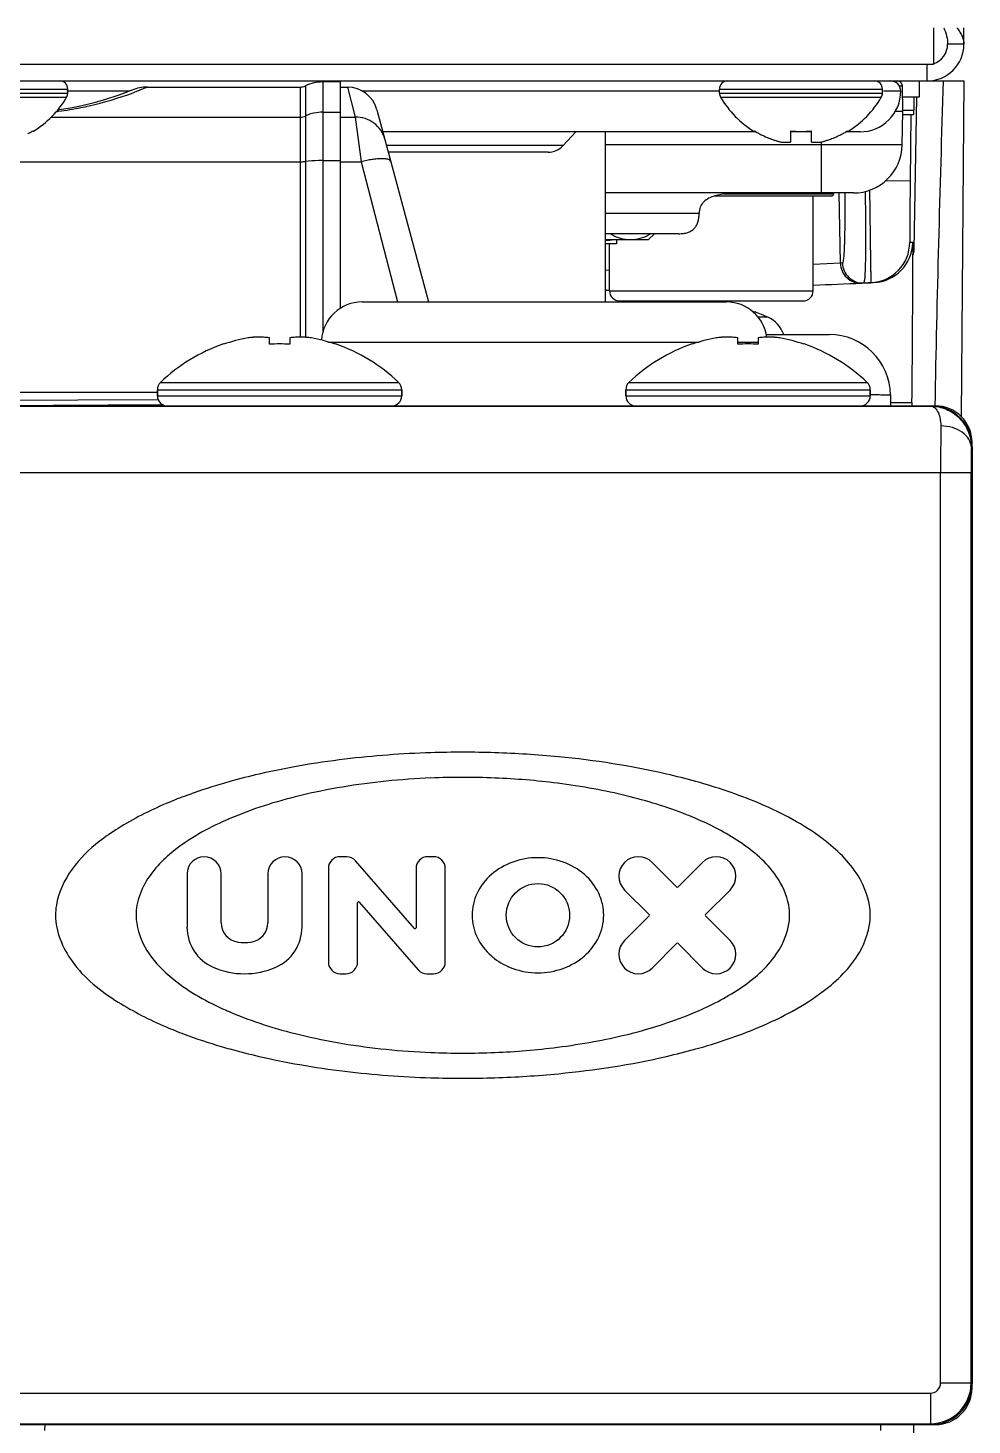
# Model space of a CAD drawing. Header units: millimetres. Extents: x -1538 to 3410, y -1646 to 2016.
# Drawn here: x 602.6 to 648.9, y -1585.4 to -1516.9 of the extents above; entities that cross this region are included whole.
import ezdxf

# ---------------------------------------------------------------- set-up
doc = ezdxf.new("R2010")
doc.units = ezdxf.units.MM
doc.header["$LTSCALE"] = 23.1
doc.layers.get('0').update_dxf_attribs({"linetype": 'CONTINUOUS'})

msp = doc.modelspace()

# ---------------------------------------------------------------- linework, layer by layer
at = {"linetype": 'Continuous'}
for p, q in [((647.034, -1516.864), (647.034, -1518.664)), ((648.534, -1517.664), (648.534, -1516.864)), ((648.534, -1517.664), (647.734, -1517.664)), ((647.034, -1518.664), (-171.766, -1518.664)), ((646.734, -1519.464), (646.734, -1518.664)), ((581.534, -1519.464), (646.734, -1519.464)), ((617.934, -1519.514), (617.059, -1519.514)), ((617.059, -1519.514), (617.059, -1531.802)), ((617.934, -1530.619), (617.934, -1519.514)), ((646.334, -1519.464), (646.334, -1520.264)), ((646.734, -1519.464), (648.534, -1519.464)), ((648.534, -1519.464), (648.391, -1535.926)), ((596.534, -1519.864), (604.534, -1519.864)), ((596.534, -1520.064), (604.534, -1520.064)), ((607.522, -1519.964), (604.484, -1519.964)), ((604.534, -1520.064), (604.534, -1519.864)), ((607.689, -1519.913), (607.573, -1519.96)), ((608.443, -1519.764), (615.947, -1519.764)), ((615.947, -1519.764), (615.947, -1532.041)), ((616.204, -1519.706), (616.204, -1532.047)), ((617.934, -1519.764), (618.272, -1519.764)), ((618.264, -1519.764), (618.65, -1521.241)), ((636.549, -1519.964), (618.983, -1519.964)), ((636.534, -1519.864), (644.534, -1519.864)), ((636.534, -1520.064), (636.534, -1519.864)), ((636.534, -1520.064), (644.534, -1520.064)), ((644.534, -1520.064), (644.534, -1519.864)), ((645.434, -1519.964), (644.588, -1519.964)), ((645.354, -1519.709), (645.512, -1519.709)), ((645.534, -1520.964), (645.512, -1519.709)), ((596.589, -1520.265), (604.48, -1520.265)), ((604.073, -1520.895), (604.019, -1520.902)), ((605.158, -1520.7), (604.943, -1520.745)), ((605.834, -1520.538), (605.158, -1520.702)), ((619.713, -1520.875), (622.242, -1530.314)), ((636.589, -1520.265), (644.48, -1520.265)), ((646.334, -1520.264), (645.534, -1520.264)), ((645.534, -1520.901), (646.069, -1520.901)), ((646.09, -1527.728), (646.22, -1520.262)), ((603.716, -1521.241), (615.947, -1521.241)), ((617.059, -1520.997), (617.934, -1520.997)), ((617.934, -1521.241), (618.65, -1521.241)), ((618.65, -1521.241), (618.944, -1523.431)), ((645.534, -1520.964), (645.142, -1520.964)), ((645.506, -1522.605), (645.534, -1520.964)), ((645.532, -1521.114), (646.067, -1521.114)), ((645.923, -1521.114), (645.894, -1524.382)), ((602.834, -1521.909), (602.834, -1521.942)), ((638.329, -1521.964), (620.005, -1521.964)), ((628.857, -1522.639), (629.476, -1521.964)), ((630.934, -1530.314), (630.934, -1521.964)), ((638.234, -1521.942), (638.234, -1521.909)), ((640.034, -1522.459), (640.034, -1521.909)), ((641.034, -1521.964), (640.034, -1521.964)), ((641.034, -1521.909), (641.034, -1522.459)), ((643.434, -1521.964), (642.74, -1521.964)), ((642.834, -1521.909), (642.834, -1521.942)), ((628.857, -1522.639), (620.186, -1522.639)), ((628.119, -1522.964), (620.272, -1522.964)), ((645.506, -1522.605), (630.934, -1522.605)), ((641.534, -1524.964), (641.534, -1522.459)), ((592.858, -1523.431), (615.947, -1523.431)), ((617.059, -1523.37), (617.934, -1523.37)), ((617.934, -1523.431), (618.944, -1523.431)), ((618.944, -1523.431), (620.732, -1530.312)), ((645.894, -1524.382), (644.662, -1524.371)), ((643.106, -1524.964), (630.934, -1524.964)), ((642.134, -1525.014), (636.742, -1525.014)), ((642.134, -1524.964), (642.134, -1525.014)), ((642.468, -1528.404), (642.408, -1524.964)), ((642.034, -1525.114), (636.303, -1525.114)), ((641.134, -1529.764), (641.134, -1525.114)), ((635.534, -1525.964), (630.934, -1525.964)), ((634.534, -1526.964), (630.934, -1526.964)), ((633.34, -1526.964), (633.04, -1527.264)), ((633.04, -1527.264), (630.934, -1527.264)), ((631.484, -1527.464), (630.934, -1527.464)), ((631.134, -1529.764), (631.134, -1527.464)), ((631.484, -1527.264), (631.484, -1527.464)), ((645.878, -1527.385), (646.025, -1527.379)), ((642.468, -1528.404), (641.137, -1528.468)), ((642.569, -1528.4), (642.468, -1528.404)), ((631.132, -1528.759), (630.928, -1528.761)), ((631.134, -1529.764), (641.134, -1529.764)), ((644.115, -1529.359), (643.51, -1529.386)), ((618.989, -1530.314), (636.88, -1530.314)), ((631.634, -1530.264), (640.634, -1530.264)), ((638.278, -1530.802), (638.278, -1530.82)), ((638.906, -1531.055), (638.434, -1531.055)), ((638.832, -1531.914), (641.927, -1531.914)), ((612.184, -1532.389), (612.184, -1532.374)), ((614.434, -1532.389), (614.434, -1532.074)), ((615.434, -1532.074), (615.434, -1532.389)), ((617.337, -1532.279), (635.532, -1532.279)), ((617.684, -1532.374), (617.684, -1532.389)), ((635.184, -1532.389), (635.184, -1532.374)), ((637.434, -1532.389), (637.434, -1532.074)), ((637.434, -1532.279), (638.434, -1532.279)), ((638.434, -1532.074), (638.434, -1532.389)), ((640.684, -1532.374), (640.684, -1532.389)), ((608.934, -1534.623), (620.934, -1534.623)), ((608.934, -1534.914), (608.934, -1534.623)), ((608.934, -1534.623), (608.934, -1534.914)), ((609.088, -1534.262), (620.78, -1534.262)), ((620.934, -1534.914), (620.934, -1534.623)), ((620.934, -1534.623), (620.934, -1534.914)), ((631.934, -1534.623), (643.934, -1534.623)), ((631.934, -1534.914), (631.934, -1534.623)), ((631.934, -1534.623), (631.934, -1534.914)), ((632.088, -1534.262), (643.78, -1534.262)), ((643.934, -1534.914), (643.934, -1534.623)), ((643.934, -1534.623), (643.934, -1534.914)), ((608.934, -1534.764), (593.258, -1534.764)), ((608.982, -1535.12), (598.934, -1535.164)), ((608.934, -1534.914), (620.934, -1534.914)), ((631.934, -1534.914), (643.934, -1534.914)), ((644.927, -1534.874), (644.934, -1535.414)), ((645.985, -1535.249), (645.983, -1535.414)), ((609.233, -1535.369), (598.934, -1535.414)), ((600.734, -1535.414), (647.134, -1535.414)), ((600.948, -1535.428), (646.92, -1535.428)), ((602.934, -1535.396), (602.934, -1535.414)), ((646.92, -1535.428), (646.935, -1535.414)), ((648.934, -1583.614), (648.934, -1537.214)), ((648.899, -1537.449), (648.934, -1537.413)), ((648.934, -1537.413), (648.934, -1583.414)), ((600.478, -1538.677), (647.39, -1538.677)), ((647.39, -1538.678), (648.89, -1538.677)), ((647.39, -1583.37), (647.39, -1538.677)), ((648.89, -1583.37), (648.89, -1538.677)), ((618.236, -1557.542), (617.904, -1557.542)), ((621.553, -1561.057), (618.67, -1557.74)), ((622.499, -1557.542), (622.211, -1557.542)), ((634.429, -1559.026), (633.225, -1557.822)), ((635.7, -1557.822), (634.497, -1559.026)), ((610.391, -1558.38), (610.391, -1560.992)), ((612.066, -1560.782), (612.066, -1558.38)), ((614.363, -1558.38), (614.363, -1560.782)), ((616.038, -1560.992), (616.038, -1558.38)), ((617.33, -1558.116), (617.33, -1562.711)), ((621.637, -1558.116), (621.637, -1561.025)), ((623.073, -1562.711), (623.073, -1558.116)), ((631.872, -1559.176), (633.075, -1560.38)), ((635.85, -1560.38), (637.054, -1559.176)), ((618.766, -1562.711), (618.766, -1559.802)), ((618.85, -1559.77), (621.733, -1563.087)), ((633.075, -1560.447), (631.872, -1561.651)), ((637.054, -1561.651), (635.85, -1560.447)), ((633.225, -1563.005), (634.429, -1561.801)), ((634.497, -1561.801), (635.7, -1563.005)), ((617.904, -1563.285), (618.191, -1563.285)), ((622.167, -1563.285), (622.499, -1563.285)), ((600.978, -1583.87), (646.89, -1583.87)), ((646.89, -1583.87), (646.89, -1585.369)), ((647.39, -1583.37), (648.89, -1583.37)), ((648.89, -1583.37), (648.934, -1583.414)), ((600.978, -1585.369), (646.89, -1585.369)), ((646.89, -1585.369), (646.935, -1585.414)), ((600.734, -1585.414), (647.134, -1585.414)), ((646.935, -1585.414), (600.934, -1585.414)), ((603.417, -1585.709), (603.419, -1585.414)), ((644.452, -1585.709), (644.449, -1585.414))]:
    msp.add_line(p, q, dxfattribs=at)
for points in [[(607.587, -1519.955), (607.326, -1520.057), (606.937, -1520.199), (606.438, -1520.364), (605.834, -1520.538)], [(607.302, -1520.065), (607.118, -1520.134), (606.994, -1520.178)], [(605.158, -1520.702), (604.675, -1520.799), (604.12, -1520.891), (604.018, -1520.904)]]:
    msp.add_lwpolyline(points, dxfattribs=at)
msp.add_circle((627.619, -1560.414), 1.555, dxfattribs=at)
for centre, radius, start, end in [((646.734, -1517.664), 1.8, 270, 360), ((646.734, -1517.664), 1, 287.49016, 360), ((604.134, -1519.864), 0.4, 0, 90), ((617.059, -1521.514), 2, 90, 115.33168), ((636.934, -1519.864), 0.4, 90, 180), ((644.134, -1519.864), 0.4, 0, 90), ((644.934, -1519.964), 0.5, 0, 90.00012), ((645.262, -1519.714), 0.25, 1, 90), ((1836.783, -1558.129), 1189.894, 178.137844, 178.906338), ((604.134, -1520.064), 0.4, 329.69882, 360), ((601.881, -1504.292), 16.807, 282.73095, 290.4105), ((608.449, -1521.764), 2, 89.99998, 112.31088), ((615.947, -1519.164), 0.6, 270, 295.33168), ((618.264, -1521.264), 1.5, 15, 89.69875), ((636.934, -1520.064), 0.4, 180, 210.30118), ((643.434, -1519.964), 2, 269.99999, 360), ((644.134, -1520.064), 0.4, 329.69882, 360), ((600.335, -1517.844), 4.8, 301.37271, 329.69882), ((600.335, -1517.844), 4.8, 301.37271, 329.69882), ((601.922, -1504.459), 16.635, 277.46838, 281.31264), ((601.914, -1504.425), 16.671, 281.31624, 282.71837), ((640.733, -1517.844), 4.8, 210.30118, 238.62729), ((640.733, -1517.844), 4.8, 210.30118, 238.62729), ((640.335, -1517.844), 4.8, 301.37271, 329.69882), ((640.335, -1517.844), 4.8, 301.37271, 329.69882), ((601.925, -1504.472), 16.622, 277.10758, 277.46423), ((615.947, -1520.628), 0.614, 269.99736, 294.72987), ((617.059, -1523.039), 2.042, 89.9779, 114.74933), ((600.35, -1517.86), 4.75, 298.00738, 298.96837), ((600.348, -1517.856), 4.755, 298.9687, 301.53408), ((640.721, -1517.856), 4.755, 238.46592, 241.0313), ((640.719, -1517.86), 4.75, 241.03163, 241.99262), ((640.717, -1517.862), 4.747, 241.99259, 243.31875), ((640.716, -1517.866), 4.744, 243.3188, 244.45978), ((640.714, -1517.869), 4.74, 244.45979, 245.42782), ((640.712, -1517.874), 4.735, 245.4278, 246.68253), ((640.71, -1517.878), 4.73, 246.68262, 247.45262), ((640.707, -1517.885), 4.723, 247.45244, 248.99746), ((640.705, -1517.892), 4.715, 248.99775, 249.4819), ((640.701, -1517.903), 4.704, 249.48126, 251.53441), ((640.534, -1518.164), 3.778, 262.39527, 277.60473), ((640.368, -1517.903), 4.704, 288.46559, 290.51874), ((640.364, -1517.892), 4.715, 290.5181, 291.00225), ((640.361, -1517.885), 4.723, 291.00254, 292.54756), ((640.358, -1517.878), 4.73, 292.54738, 293.31738), ((640.356, -1517.874), 4.735, 293.31747, 294.5722), ((640.354, -1517.869), 4.74, 294.57218, 295.5402), ((640.353, -1517.866), 4.744, 295.54022, 296.6812), ((640.351, -1517.862), 4.747, 296.68125, 298.00741), ((640.35, -1517.86), 4.75, 298.00738, 298.96837), ((640.348, -1517.856), 4.755, 298.9687, 301.53408), ((628.119, -1521.964), 1, 269.99998, 317.48953), ((640.695, -1517.921), 4.684, 251.53495, 252.62273), ((640.69, -1517.936), 4.669, 252.62279, 253.60512), ((640.681, -1517.966), 4.637, 253.60363, 255.68242), ((639.788, -1520.469), 2.006, 262.72591, 264.7415), ((639.786, -1520.491), 1.985, 264.74422, 265.39912), ((639.785, -1520.503), 1.973, 265.39843, 266.78331), ((639.785, -1520.514), 1.962, 266.78409, 267.62352), ((639.784, -1520.52), 1.955, 267.62337, 268.84548), ((639.784, -1520.525), 1.951, 268.84587, 270.92582), ((639.784, -1520.522), 1.953, 270.92611, 271.99638), ((639.784, -1520.516), 1.96, 271.99641, 273.02279), ((639.783, -1520.506), 1.97, 273.0233, 274.28602), ((639.783, -1520.493), 1.982, 274.28565, 275.13722), ((639.78, -1520.47), 2.005, 275.14015, 277.27441), ((641.288, -1520.47), 2.005, 262.72561, 264.85983), ((641.286, -1520.493), 1.982, 264.86274, 265.71439), ((641.285, -1520.505), 1.97, 265.71404, 266.97664), ((641.285, -1520.516), 1.959, 266.97715, 268.00366), ((641.284, -1520.522), 1.954, 268.00369, 269.07382), ((641.284, -1520.525), 1.95, 269.07411, 270.19949), ((641.284, -1520.524), 1.951, 270.19954, 271.15407), ((641.284, -1520.52), 1.955, 271.15446, 272.37669), ((641.284, -1520.514), 1.962, 272.37652, 273.21587), ((641.283, -1520.503), 1.973, 273.21665, 274.6016), ((641.282, -1520.49), 1.985, 274.6009, 275.25576), ((641.28, -1520.469), 2.006, 275.2585, 277.27409), ((640.388, -1517.966), 4.637, 284.31758, 286.39637), ((640.379, -1517.936), 4.669, 286.39488, 287.37721), ((640.374, -1517.921), 4.684, 287.37727, 288.46505), ((643.106, -1522.564), 2.4, 270, 359), ((642.034, -1525.014), 0.1, 270.01057, 360), ((643.878, -1527.368), 2, 272.55832, 359.49733), ((644.025, -1527.361), 2, 272.57959, 358.64738), ((644.052, -1527.361), 1.973, 358.63807, 359.5008), ((645.131, -1527.71), 0.959, 340.34204, 358.91059), ((643.467, -1528.387), 1, 180.97748, 272.45643), ((643.569, -1528.383), 1, 180.97751, 272.47071), ((436.65, -1527.893), 209.381, 359.78044, 359.97846), ((-782.589, -1522.247), 1428.633, 359.478553, 359.741369), ((626.134, -1129.764), 400, 270.68687, 270.71812), ((631.634, -1529.764), 0.5, 180, 270), ((640.634, -1529.764), 0.5, 270, 360), ((626.134, -1129.764), 400, 272.14978, 272.49119), ((626.134, -1129.764), 400, 272.50427, 272.55566), ((618.989, -1532.314), 2, 90, 176.32657), ((636.88, -1532.314), 2, 7.84334, 90), ((635.968, -1537.433), 7.006, 70.74091, 71.82267), ((635.978, -1537.414), 7, 65.28015, 70.81791), ((638.278, -1532.418), 1.5, 19.72214, 65.28015), ((641.927, -1534.914), 3, 0.75, 90), ((614.934, -1540.364), 8.45, 108.99246, 133.77466), ((614.934, -1540.364), 8.435, 100.66216, 109.02708), ((613.907, -1536.241), 4.201, 95.51796, 97.29216), ((613.905, -1536.226), 4.186, 94.61205, 95.51729), ((613.905, -1536.219), 4.178, 93.74057, 94.61201), ((613.904, -1536.212), 4.172, 92.82295, 93.74053), ((613.904, -1536.207), 4.167, 91.95879, 92.82291), ((613.904, -1536.204), 4.164, 91.17771, 91.95874), ((613.904, -1536.202), 4.162, 90.17484, 91.17769), ((613.904, -1536.202), 4.162, 89.17887, 90.17477), ((613.904, -1536.203), 4.163, 88.40064, 89.17885), ((613.904, -1536.207), 4.167, 87.16138, 88.40051), ((613.904, -1536.211), 4.171, 86.61206, 87.16146), ((613.903, -1536.22), 4.18, 84.73554, 86.61146), ((613.901, -1536.24), 4.2, 82.70766, 84.735), ((614.934, -1540.364), 7.99, 86.41218, 93.58782), ((615.967, -1536.24), 4.2, 95.265, 97.29234), ((615.966, -1536.22), 4.18, 93.38854, 95.26446), ((615.965, -1536.211), 4.171, 92.83854, 93.38794), ((615.965, -1536.207), 4.167, 91.59949, 92.83862), ((615.965, -1536.203), 4.163, 90.82115, 91.59936), ((615.965, -1536.202), 4.162, 89.82523, 90.82113), ((615.965, -1536.202), 4.162, 88.82231, 89.82516), ((615.965, -1536.204), 4.164, 88.04126, 88.82229), ((615.964, -1536.207), 4.167, 87.17709, 88.04121), ((615.964, -1536.212), 4.172, 86.25947, 87.17705), ((615.964, -1536.219), 4.178, 85.38799, 86.25943), ((615.963, -1536.226), 4.186, 84.48271, 85.38795), ((615.962, -1536.241), 4.201, 82.70784, 84.48204), ((614.934, -1540.364), 8.435, 70.97292, 79.33784), ((614.934, -1540.364), 8.45, 46.22534, 71.00754), ((614.934, -1540.364), 8.45, 46.22534, 71.00754), ((637.934, -1540.364), 8.45, 108.99246, 133.77466), ((637.934, -1540.364), 8.435, 100.66216, 109.02708), ((636.907, -1536.241), 4.201, 95.51796, 97.29216), ((636.905, -1536.226), 4.186, 94.61205, 95.51729), ((636.905, -1536.219), 4.178, 93.74057, 94.61201), ((636.904, -1536.212), 4.172, 92.82295, 93.74053), ((636.904, -1536.207), 4.167, 91.95879, 92.82291), ((636.904, -1536.204), 4.164, 91.17771, 91.95874), ((636.904, -1536.202), 4.162, 90.17484, 91.17769), ((636.904, -1536.202), 4.162, 89.17887, 90.17477), ((636.904, -1536.203), 4.163, 88.40064, 89.17885), ((636.904, -1536.207), 4.167, 87.16138, 88.40051), ((636.904, -1536.211), 4.171, 86.61206, 87.16146), ((636.903, -1536.22), 4.18, 84.73554, 86.61146), ((636.901, -1536.24), 4.2, 82.70766, 84.735), ((637.934, -1540.364), 7.99, 86.41218, 93.58782), ((638.967, -1536.24), 4.2, 95.265, 97.29234), ((638.966, -1536.22), 4.18, 93.38854, 95.26446), ((638.965, -1536.211), 4.171, 92.83854, 93.38794), ((638.965, -1536.207), 4.167, 91.59949, 92.83862), ((638.965, -1536.203), 4.163, 90.82115, 91.59936), ((638.965, -1536.202), 4.162, 89.82523, 90.82113), ((638.965, -1536.202), 4.162, 88.82231, 89.82516), ((638.965, -1536.204), 4.164, 88.04126, 88.82229), ((638.964, -1536.207), 4.167, 87.17709, 88.04121), ((638.964, -1536.212), 4.172, 86.25947, 87.17705), ((638.964, -1536.219), 4.178, 85.38799, 86.25943), ((638.963, -1536.226), 4.186, 84.48271, 85.38795), ((638.962, -1536.241), 4.201, 82.70784, 84.48204), ((637.934, -1540.364), 8.435, 70.97292, 79.33784), ((637.934, -1540.364), 8.45, 46.22534, 71.00754), ((637.934, -1540.364), 8.45, 46.22534, 71.00754), ((609.434, -1534.623), 0.5, 133.77466, 180), ((620.434, -1534.623), 0.5, 0, 46.22534), ((632.434, -1534.623), 0.5, 133.77466, 180), ((643.434, -1534.623), 0.5, 0, 46.22534), ((609.434, -1534.914), 0.5, 180, 270), ((620.434, -1534.914), 0.5, 270, 360), ((632.434, -1534.914), 0.5, 180, 270), ((643.434, -1534.914), 0.5, 270, 360), ((647.134, -1537.214), 1.8, 0, 90), ((885.477, -1538.454), 238.087, 179.50464, 180.05373), ((623.936, -1602.654), 50.24, 88.21227, 91.79196), ((623.934, -1591.783), 38.137, 87.64087, 92.35739), ((611.228, -1558.38), 0.837, 0, 180), ((615.2, -1558.38), 0.837, 0, 180), ((617.904, -1558.116), 0.574, 90, 180), ((618.236, -1558.116), 0.574, 41, 90), ((622.211, -1558.116), 0.574, 90, 180), ((622.499, -1558.116), 0.574, 0, 90), ((632.549, -1558.499), 0.957, 45, 225), ((636.377, -1558.499), 0.957, 315, 135), ((634.463, -1558.992), 0.0479, 225, 315), ((618.814, -1559.802), 0.0479, 41, 180), ((633.042, -1560.414), 0.0479, 315, 45), ((635.884, -1560.414), 0.0479, 135, 225), ((612.544, -1560.992), 2.154, 180, 246.42182), ((613.023, -1560.782), 0.957, 180, 262.33774), ((613.406, -1560.782), 0.957, 277.66226, 360), ((613.884, -1560.992), 2.154, 293.57818, 360), ((621.589, -1561.025), 0.0479, 221, 360), ((613.214, -1559.359), 2.393, 262.33774, 277.66226), ((632.549, -1562.328), 0.957, 135, 315), ((634.463, -1561.835), 0.0479, 45, 135), ((636.377, -1562.328), 0.957, 225, 45), ((617.904, -1562.711), 0.574, 180, 270), ((618.191, -1562.711), 0.574, 270, 360), ((622.499, -1562.711), 0.574, 270, 360), ((613.214, -1559.456), 3.829, 246.42182, 293.57818), ((622.167, -1562.711), 0.574, 221, 270), ((623.934, -1529.044), 38.137, 267.64248, 272.35901), ((623.936, -1518.174), 50.24, 268.20802, 271.78771), ((646.89, -1583.369), 2, 270.01489, 359.98511), ((646.89, -1583.37), 0.5, 269.99665, 0.00304), ((647.134, -1583.614), 1.8, 270, 360)]:
    msp.add_arc(centre, radius, start, end, dxfattribs=at)
for centre, major_axis, ratio, start_param, end_param in [((646.069, -1520.864), (0.002, 0.25), 0.00349, -3.141562, -1.721334), ((646.071, -1521.014), (0.007, 0.75), 0.00349, 0.00003, 1.420259), ((646.934, -1537.414), (1.415, 1.415), 0.999695, -0.785246, 0.785246), ((646.934, -1583.413), (-1.415, 1.415), 0.999695, -3.828242, -2.454943), ((646.934, -1583.413), (1.415, -1.415), 0.999695, 0.68665, 0.785246), ((646.934, -1583.413), (1.415, -1.415), 0.999695, -0.785246, -0.68665)]:
    msp.add_ellipse(centre, major_axis=major_axis, ratio=ratio, start_param=start_param, end_param=end_param, dxfattribs=at)
for points, knots in [([(647.543, -1516.864), (647.603, -1516.992), (647.699, -1517.253), (647.734, -1517.529), (647.734, -1517.664)], [0, 0, 0, 0, 0.512989, 1, 1, 1, 1]), ([(648.191, -1516.864), (648.243, -1516.927), (648.339, -1517.055), (648.45, -1517.256), (648.519, -1517.459), (648.534, -1517.596), (648.534, -1517.664)], [0, 0, 0, 0, 0.27999, 0.536102, 0.773322, 1, 1, 1, 1]), ([(608.449, -1519.764), (608.391, -1519.788), (608.158, -1519.886), (607.921, -1519.978), (607.742, -1520.045)], [0, 0, 0, 0, 0.245501, 1, 1, 1, 1]), ([(620.099, -1522.316), (620.058, -1522.162), (619.921, -1521.865), (619.58, -1521.512), (619.141, -1521.287), (618.813, -1521.239), (618.65, -1521.241)], [0, 0, 0, 0, 0.247471, 0.496249, 0.747122, 1, 1, 1, 1]), ([(615.947, -1523.431), (615.969, -1523.431), (616.055, -1523.43), (616.14, -1523.424), (616.204, -1523.417)], [0, 0, 0, 0, 0.257171, 1, 1, 1, 1]), ([(617.059, -1523.37), (616.986, -1523.37), (616.7, -1523.374), (616.414, -1523.393), (616.204, -1523.417)], [0, 0, 0, 0, 0.257341, 1, 1, 1, 1]), ([(620.392, -1523.411), (620.378, -1523.357), (620.288, -1523.317), (620.19, -1523.296), (620.083, -1523.282), (619.925, -1523.278), (619.711, -1523.291), (619.47, -1523.321), (619.211, -1523.368), (619.034, -1523.409), (618.943, -1523.431)], [0, 0, 0, 0, 0.11229, 0.156137, 0.206756, 0.327536, 0.47196, 0.635721, 0.813766, 1, 1, 1, 1]), ([(637.534, -1524.964), (637.327, -1524.964), (636.914, -1524.979), (636.399, -1525.064), (636.011, -1525.212), (635.793, -1525.359), (635.658, -1525.518), (635.56, -1525.702), (635.534, -1525.86), (635.534, -1525.964)], [0, 0, 0, 0, 0.250047, 0.499896, 0.624957, 0.74992, 0.812547, 0.875232, 1, 1, 1, 1]), ([(642.682, -1524.966), (642.685, -1525.197), (642.688, -1525.646), (642.687, -1526.293), (642.681, -1526.88), (642.67, -1527.322), (642.659, -1527.633), (642.649, -1527.828), (642.639, -1527.996), (642.627, -1528.136), (642.615, -1528.245), (642.601, -1528.327), (642.591, -1528.372), (642.577, -1528.4), (642.569, -1528.4)], [0, 0, 0, 0, 0.201427, 0.391133, 0.56321, 0.712211, 0.776571, 0.833475, 0.882487, 0.923235, 0.955417, 0.978838, 0.993455, 1, 1, 1, 1]), ([(643.684, -1524.891), (643.693, -1525.401), (643.704, -1526.142), (643.708, -1527.093), (643.705, -1527.716), (643.698, -1528.254), (643.686, -1528.695), (643.67, -1529.028), (643.655, -1529.212), (643.644, -1529.284)], [0, 0, 0, 0, 0.347895, 0.506397, 0.64921, 0.772763, 0.873973, 0.950333, 1, 1, 1, 1]), ([(643.9, -1524.812), (643.904, -1525.115), (643.912, -1525.706), (643.923, -1526.559), (643.932, -1527.228), (643.939, -1527.718), (643.944, -1528.045), (643.948, -1528.341), (643.952, -1528.602), (643.956, -1528.827), (643.959, -1528.991), (643.961, -1529.102), (643.962, -1529.171), (643.963, -1529.229), (643.965, -1529.277), (643.965, -1529.31), (643.966, -1529.331), (643.966, -1529.344), (643.967, -1529.353), (643.967, -1529.36), (643.968, -1529.363), (643.967, -1529.366), (643.968, -1529.366)], [0, 0, 0, 0, 0.19972, 0.389174, 0.562008, 0.640306, 0.712282, 0.777319, 0.834861, 0.884409, 0.925545, 0.94284, 0.957906, 0.970712, 0.981225, 0.989421, 0.992646, 0.995288, 0.997345, 0.998816, 0.999701, 1, 1, 1, 1]), ([(645.894, -1524.382), (645.892, -1524.577), (645.889, -1524.96), (645.885, -1525.516), (645.882, -1525.956), (645.88, -1526.28), (645.879, -1526.498), (645.878, -1526.696), (645.877, -1526.871), (645.876, -1527.022), (645.876, -1527.132), (645.876, -1527.207), (645.876, -1527.254), (645.877, -1527.293), (645.877, -1527.325), (645.877, -1527.35), (645.877, -1527.367), (645.878, -1527.376), (645.878, -1527.381), (645.878, -1527.383), (645.878, -1527.385), (645.878, -1527.385)], [0, 0, 0, 0, 0.194973, 0.382484, 0.555344, 0.634174, 0.706909, 0.77284, 0.831337, 0.881822, 0.923818, 0.941496, 0.956905, 0.970008, 0.980771, 0.989162, 0.995168, 0.997274, 0.99878, 0.999687, 1, 1, 1, 1]), ([(634.534, -1526.964), (634.613, -1526.964), (634.761, -1526.955), (634.968, -1526.909), (635.144, -1526.831), (635.29, -1526.719), (635.402, -1526.574), (635.48, -1526.397), (635.526, -1526.19), (635.534, -1526.042), (635.534, -1525.964)], [0, 0, 0, 0, 0.144942, 0.273574, 0.390071, 0.5, 0.609929, 0.726426, 0.855058, 1, 1, 1, 1]), ([(632.029, -1527.264), (631.88, -1527.251), (631.575, -1527.182), (631.295, -1527.046), (631.159, -1526.966)], [0, 0, 0, 0, 0.485929, 1, 1, 1, 1]), ([(633.168, -1526.966), (633.032, -1527.046), (632.752, -1527.182), (632.447, -1527.251), (632.298, -1527.264)], [0, 0, 0, 0, 0.514071, 1, 1, 1, 1]), ([(630.942, -1527.289), (630.97, -1527.287), (631.07, -1527.279), (631.171, -1527.271), (631.242, -1527.264)], [0, 0, 0, 0, 0.285456, 1, 1, 1, 1]), ([(646.025, -1527.379), (646.026, -1527.379), (646.026, -1527.384), (646.027, -1527.389), (646.027, -1527.402), (646.028, -1527.418), (646.028, -1527.439), (646.029, -1527.476), (646.03, -1527.535), (646.03, -1527.618), (646.031, -1527.72), (646.031, -1527.84), (646.031, -1527.926), (646.031, -1527.972)], [0, 0, 0, 0, 0.004099, 0.015998, 0.035765, 0.063398, 0.098885, 0.142214, 0.252341, 0.393603, 0.565603, 0.767886, 1, 1, 1, 1]), ([(643.644, -1529.284), (643.64, -1529.308), (643.634, -1529.34), (643.623, -1529.372), (643.615, -1529.381), (643.612, -1529.382)], [0, 0, 0, 0, 0.707225, 0.899088, 1, 1, 1, 1]), ([(643.94, -1534.86), (644.016, -1534.861), (644.158, -1534.861), (644.357, -1534.862), (644.527, -1534.864), (644.649, -1534.865), (644.732, -1534.867), (644.783, -1534.868), (644.826, -1534.869), (644.862, -1534.87), (644.889, -1534.871), (644.907, -1534.872), (644.918, -1534.872), (644.923, -1534.873), (644.925, -1534.873), (644.927, -1534.874), (644.927, -1534.874)], [0, 0, 0, 0, 0.23046, 0.432065, 0.604024, 0.745662, 0.804933, 0.856426, 0.900087, 0.93588, 0.963769, 0.983728, 0.990733, 0.995759, 0.998819, 1, 1, 1, 1]), ([(645.985, -1535.249), (645.984, -1535.251), (645.976, -1535.251), (645.964, -1535.254), (645.94, -1535.256), (645.909, -1535.258), (645.869, -1535.259), (645.8, -1535.262), (645.693, -1535.264), (645.542, -1535.267), (645.364, -1535.269), (645.162, -1535.27), (645.019, -1535.27), (644.944, -1535.27)], [0, 0, 0, 0, 0.005232, 0.018671, 0.040462, 0.070555, 0.108869, 0.15526, 0.271282, 0.416569, 0.588627, 0.784229, 1, 1, 1, 1]), ([(646.92, -1535.428), (646.95, -1535.43), (647.011, -1535.444), (647.097, -1535.497), (647.176, -1535.579), (647.28, -1535.737), (647.376, -1536.013), (647.4, -1536.258), (647.399, -1536.395)], [0, 0, 0, 0, 0.076132, 0.159727, 0.256099, 0.368169, 0.645551, 1, 1, 1, 1]), ([(646.92, -1535.428), (647.173, -1535.43), (647.686, -1535.534), (648.342, -1535.974), (648.794, -1536.642), (648.9, -1537.18), (648.899, -1537.449)], [0, 0, 0, 0, 0.242792, 0.48921, 0.741503, 1, 1, 1, 1]), ([(648.899, -1537.449), (648.896, -1537.309), (648.801, -1537.012), (648.451, -1536.671), (647.963, -1536.45), (647.591, -1536.397), (647.399, -1536.396)], [0, 0, 0, 0, 0.208693, 0.444306, 0.712143, 1, 1, 1, 1]), ([(648.899, -1537.449), (648.897, -1537.537), (648.892, -1537.946), (648.89, -1538.356), (648.89, -1538.677)], [0, 0, 0, 0, 0.214913, 1, 1, 1, 1]), ([(622.365, -1552.438), (620.954, -1552.482), (618.799, -1552.642), (615.992, -1553.052), (614.11, -1553.43), (612.974, -1553.718), (612.499, -1553.85)], [0, 0, 0, 0, 0.423716, 0.648274, 0.851725, 1, 1, 1, 1]), ([(635.37, -1553.849), (634.894, -1553.717), (632.676, -1553.157), (629.378, -1552.65), (626.547, -1552.471), (625.503, -1552.438)], [0, 0, 0, 0, 0.148164, 0.686454, 1, 1, 1, 1]), ([(612.499, -1553.85), (612.355, -1553.89), (611.597, -1554.108), (610.544, -1554.455), (609.653, -1554.81), (609.359, -1554.936)], [0, 0, 0, 0, 0.135172, 0.711437, 1, 1, 1, 1]), ([(622.365, -1553.677), (621.632, -1553.708), (619.463, -1553.862), (616.128, -1554.404), (613.602, -1555.194), (612.5, -1555.666)], [0, 0, 0, 0, 0.217748, 0.644836, 1, 1, 1, 1]), ([(635.369, -1555.666), (635.217, -1555.601), (634.588, -1555.342), (633.456, -1554.948), (631.934, -1554.53), (630.306, -1554.186), (628.157, -1553.854), (626.532, -1553.72), (625.504, -1553.678)], [0, 0, 0, 0, 0.048914, 0.201669, 0.355313, 0.51684, 0.694944, 1, 1, 1, 1]), ([(638.509, -1554.935), (638.481, -1554.923), (637.459, -1554.492), (636.408, -1554.138), (635.37, -1553.849)], [0, 0, 0, 0, 0.027696, 1, 1, 1, 1]), ([(609.359, -1554.936), (608.549, -1555.282), (607.426, -1555.85), (606.381, -1556.562), (606.084, -1556.792)], [0, 0, 0, 0, 0.701754, 1, 1, 1, 1]), ([(641.769, -1556.793), (641.722, -1556.756), (640.724, -1555.987), (639.608, -1555.401), (638.509, -1554.935)], [0, 0, 0, 0, 0.047613, 1, 1, 1, 1]), ([(612.5, -1555.666), (612.437, -1555.693), (611.461, -1556.118), (609.889, -1556.98), (608.401, -1558.505), (608.002, -1559.557), (607.935, -1559.927)], [0, 0, 0, 0, 0.031853, 0.493738, 0.826786, 1, 1, 1, 1]), ([(639.933, -1559.927), (639.841, -1559.421), (639.25, -1558.136), (637.57, -1556.74), (636.112, -1555.985), (635.369, -1555.666)], [0, 0, 0, 0, 0.238227, 0.623567, 1, 1, 1, 1]), ([(606.084, -1556.792), (605.583, -1557.182), (604.663, -1558.074), (604.079, -1559.296), (603.975, -1559.927)], [0, 0, 0, 0, 0.497619, 1, 1, 1, 1]), ([(643.894, -1559.927), (643.818, -1559.458), (643.333, -1558.217), (642.409, -1557.295), (641.769, -1556.793)], [0, 0, 0, 0, 0.369052, 1, 1, 1, 1]), ([(630.8, -1559.926), (630.759, -1559.722), (630.569, -1559.149), (629.938, -1558.344), (628.867, -1557.731), (627.619, -1557.518), (626.372, -1557.731), (625.3, -1558.344), (624.566, -1559.281), (624.389, -1560.044), (624.389, -1560.414)], [0, 0, 0, 0, 0.069078, 0.197611, 0.332901, 0.472773, 0.612646, 0.747936, 0.876469, 1, 1, 1, 1]), ([(603.934, -1560.414), (603.934, -1561.212), (604.704, -1563.011), (606.86, -1564.69), (608.549, -1565.545), (609.359, -1565.891)], [0, 0, 0, 0, 0.29821, 0.672565, 1, 1, 1, 1]), ([(607.891, -1560.414), (607.891, -1560.95), (608.231, -1562.033), (608.945, -1562.864), (609.352, -1563.236)], [0, 0, 0, 0, 0.494768, 1, 1, 1, 1]), ([(624.389, -1560.414), (624.389, -1560.783), (624.566, -1561.546), (625.086, -1562.209), (625.436, -1562.496), (625.489, -1562.536)], [0, 0, 0, 0, 0.450611, 0.919465, 1, 1, 1, 1]), ([(625.489, -1562.536), (625.759, -1562.743), (626.438, -1563.107), (627.619, -1563.309), (628.867, -1563.096), (629.938, -1562.483), (630.672, -1561.546), (630.85, -1560.783), (630.85, -1560.414)], [0, 0, 0, 0, 0.145086, 0.324338, 0.50359, 0.67697, 0.84169, 1, 1, 1, 1]), ([(638.509, -1565.892), (639.608, -1565.426), (641.444, -1564.462), (643.43, -1562.552), (643.934, -1561.049), (643.934, -1560.414)], [0, 0, 0, 0, 0.442334, 0.764286, 1, 1, 1, 1]), ([(638.518, -1563.245), (638.818, -1562.971), (639.547, -1562.164), (639.978, -1561.087), (639.978, -1560.414)], [0, 0, 0, 0, 0.375047, 1, 1, 1, 1]), ([(609.352, -1563.236), (609.478, -1563.352), (610.372, -1564.112), (611.461, -1564.71), (612.437, -1565.134), (612.5, -1565.161)], [0, 0, 0, 0, 0.137943, 0.944392, 1, 1, 1, 1]), ([(635.369, -1565.161), (636.112, -1564.842), (637.209, -1564.274), (638.205, -1563.531), (638.518, -1563.245)], [0, 0, 0, 0, 0.656702, 1, 1, 1, 1]), ([(612.5, -1565.161), (613.602, -1565.633), (616.128, -1566.423), (619.463, -1566.965), (621.632, -1567.119), (622.365, -1567.15)], [0, 0, 0, 0, 0.355169, 0.78226, 1, 1, 1, 1]), ([(625.503, -1567.15), (626.532, -1567.107), (628.157, -1566.973), (630.306, -1566.641), (631.934, -1566.297), (633.456, -1565.879), (634.588, -1565.485), (635.217, -1565.226), (635.369, -1565.161)], [0, 0, 0, 0, 0.305061, 0.483164, 0.644689, 0.798332, 0.951086, 1, 1, 1, 1]), ([(609.359, -1565.891), (609.653, -1566.017), (610.544, -1566.372), (611.597, -1566.719), (612.355, -1566.937), (612.499, -1566.977)], [0, 0, 0, 0, 0.288542, 0.864815, 1, 1, 1, 1]), ([(635.37, -1566.978), (636.408, -1566.689), (637.459, -1566.335), (638.481, -1565.904), (638.509, -1565.892)], [0, 0, 0, 0, 0.972282, 1, 1, 1, 1]), ([(612.499, -1566.977), (612.975, -1567.109), (614.11, -1567.397), (615.992, -1567.775), (618.799, -1568.185), (620.954, -1568.345), (622.365, -1568.389)], [0, 0, 0, 0, 0.148272, 0.351724, 0.576284, 1, 1, 1, 1]), ([(625.503, -1568.389), (626.547, -1568.356), (629.378, -1568.177), (632.676, -1567.67), (634.894, -1567.11), (635.37, -1566.978)], [0, 0, 0, 0, 0.313546, 0.851834, 1, 1, 1, 1]), ([(646.062, -1585.402), (646.059, -1585.573), (646.054, -1585.905), (646.045, -1586.383), (646.037, -1586.815), (646.029, -1587.189), (646.021, -1587.491), (646.015, -1587.698), (646.008, -1587.817), (646.007, -1587.879), (646, -1587.906), (646.001, -1587.93), (645.997, -1587.93)], [0, 0, 0, 0, 0.202946, 0.39364, 0.566334, 0.715628, 0.836884, 0.926347, 0.958237, 0.981235, 0.995161, 1, 1, 1, 1])]:
    msp.add_open_spline(points, degree=3, knots=knots, dxfattribs=at)
for points in [[(603.975, -1559.927), (603.948, -1560.088), (603.934, -1560.251), (603.934, -1560.414)], [(607.935, -1559.927), (607.906, -1560.088), (607.891, -1560.251), (607.891, -1560.414)], [(630.85, -1560.414), (630.85, -1560.251), (630.833, -1560.087), (630.8, -1559.926)], [(639.978, -1560.414), (639.978, -1560.251), (639.962, -1560.088), (639.933, -1559.927)], [(643.934, -1560.414), (643.934, -1560.251), (643.92, -1560.088), (643.894, -1559.927)]]:
    msp.add_open_spline(points, degree=3, dxfattribs=at)

doc.saveas('drawing.dxf')
